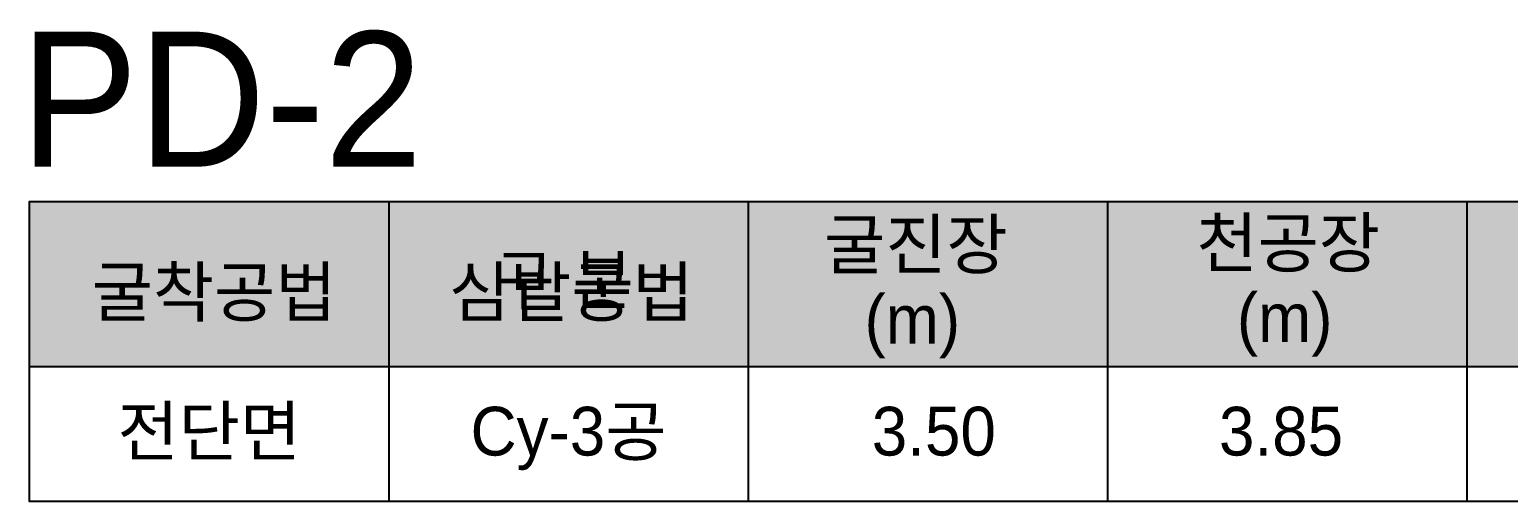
# Model space of a CAD drawing. Extents: x -689 to 317106, y 182884 to 219577.
# Drawn here: x 66052 to 85763, y 213084 to 219374 of the extents above; entities that cross this region are included whole.
import ezdxf
from ezdxf.enums import TextEntityAlignment as Align

# ---------------------------------------------------------------- set-up
doc = ezdxf.new("R2010")
doc.units = 0
doc.header["$LTSCALE"] = 500
doc.header["$MEASUREMENT"] = 0
for name, color, linetype in [('CS-TABL-LIN2', 1, 'Continuous'), ('CS-TABL-TEX1', 3, 'Continuous'), ('CS-TABL-TEX3', 7, 'Continuous'), ('CX-ICON-HA-253', 253, 'Continuous'), ('CZ-TABL-LIN1', 4, 'Continuous'), ('CZ-TEX1', 7, 'Continuous')]:
    doc.layers.add(name, color=color, linetype=linetype)
doc.styles.add('굴림체', font='')
doc.styles.add('제목', font='')
doc.styles.get('굴림체').set_extended_font_data('Dotum')
doc.styles.get('제목').set_extended_font_data('Dotum')

msp = doc.modelspace()

# ---------------------------------------------------------------- linework, layer by layer
at = {"layer": 'CS-TABL-LIN2'}
for p, q in [((70840.42107, 217079.83562), (70840.42107, 213084.30698)), ((75629.26026, 217079.83562), (75629.26026, 213084.30698)), ((80418.09945, 217079.83562), (80418.09945, 213084.30698)), ((85206.93864, 217079.83562), (85206.93864, 213084.30698))]:
    msp.add_line(p, q, dxfattribs=at)
at = {"layer": 'CX-ICON-HA-253'}
msp.add_solid([(66051.58188, 217079.83562), (99573.45621, 217079.83562), (66051.58188, 214882.81653), (99573.45621, 214882.81653)], dxfattribs=at)
at = {"layer": 'CZ-TABL-LIN1'}
msp.add_line((66051.58188, 214882.81653), (99573.45621, 214882.81653), dxfattribs=at)
msp.add_lwpolyline([(99573.45621, 213084.30698), (66051.58188, 213084.30698), (66051.58188, 217079.83562), (99573.45621, 217079.83562), (99573.45621, 213084.30698)], dxfattribs=at)

# ---------------------------------------------------------------- texts
at = {"layer": 'CS-TABL-TEX1', "style": '굴림체'}
for s, p in [('굴진장', (77865.17764, 216518.36853)), ('천공장', (82828.07956, 216540.27354)), ('굴착공법', (68511.13115, 215883.78093)), ('심발공법', (73271.60959, 215883.78093)), ('구 분', (73169.92188, 216034.33818)), ('(m)', (77817.87005, 215431.00376)), ('(m)', (82780.77198, 215452.90877))]:
    msp.add_text(s, height=650, dxfattribs=at).set_placement(p, align=Align.MIDDLE)
at = {"layer": 'CS-TABL-TEX3', "style": '굴림체'}
for s, p in [('전단면', (68445.99331, 214020.79045)), ('Cy-3공', (73234.81617, 214020.79045)), ('3.50', (78104.295, 214020.79045)), ('3.85', (82732.42289, 214020.79045))]:
    msp.add_text(s, height=650, dxfattribs=at).set_placement(p, align=Align.MIDDLE_CENTER)
at = {"layer": 'CZ-TEX1', "color": 1, "style": '제목'}
msp.add_text('PD-2', height=1800, dxfattribs=at).set_placement((65926.23, 217546.74891))

doc.saveas('drawing.dxf')
